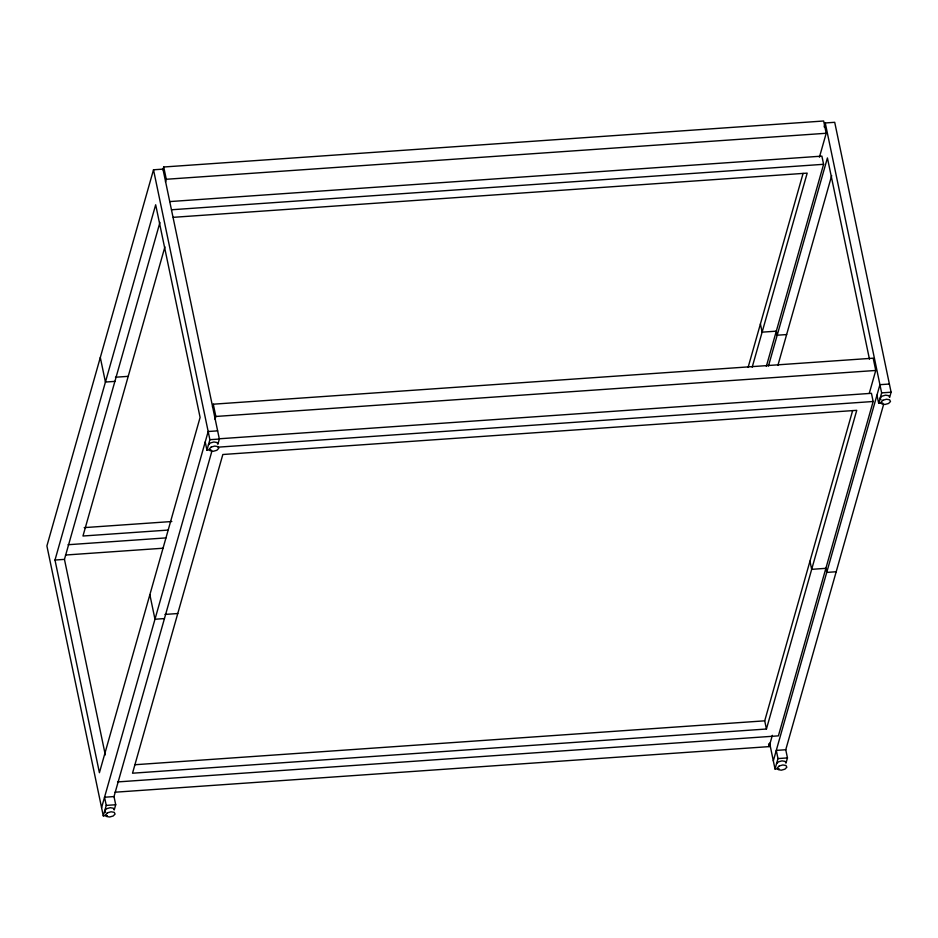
<?xml version="1.0" encoding="UTF-8"?>
<svg xmlns="http://www.w3.org/2000/svg" width="938" height="938" viewBox="0 0 938 938"><rect width="100%" height="100%" fill="white"/><g stroke="black" fill="none" stroke-linecap="round" stroke-linejoin="round"><path stroke-width="1.41" d="M208.412 444.917L210.323 442.982L213.876 441.974L217.006 442.513L217.874 444.26L219.351 439.043L162.966 169.133L153.504 169.79L46.9 545.951L103.286 815.861L107.342 815.568M162.919 169.813L163.716 166.999L823.646 121.002L826.202 133.266L819.413 157.221M54.99 560.033L155.673 204.777L200.099 417.433L99.416 772.689L54.99 560.033L64.452 559.376L159.952 222.4M165.487 182.089L166.284 179.264L163.716 166.999M164.912 246.87L82.966 536.008L167.679 530.111M212.469 407.01L213.278 404.196L873.196 358.187L875.752 370.463L869.374 392.999M101.574 807.677L208.177 431.515L217.639 430.859M215.037 419.274L215.834 416.46L213.278 404.196M103.286 815.861L106.252 805.402L104.54 797.23L114.002 796.573L211.894 451.155M210.98 449.865L206.935 450.146L209.889 439.699L153.504 169.79M114.002 796.573L115.714 804.745L114.225 809.975L113.369 808.216L110.238 807.688L106.674 808.685L104.763 810.631L105.631 812.378M748.102 367.391L803.092 173.389M752.194 367.168L807.184 173.131L173.284 217.323M824.139 126.876L825.252 122.96L834.714 122.303L891.1 392.213L889.623 397.431L888.755 395.684L885.624 395.156L882.072 396.153L880.161 398.087L881.017 399.846M766.334 366.359L823.599 164.302L821.887 156.13L169.837 201.576M768.445 366.055L827.422 157.947L869.456 359.184M777.895 365.386L831.689 175.57M766.428 729.014L856.746 410.328L222.834 454.508L132.516 773.205L766.428 729.014L764.716 720.83L852.642 410.586M115.069 792.211L769.148 746.613L772.349 735.345M219.386 438.773L871.449 393.315L873.149 401.499L778.399 735.861L117.567 781.929M773.322 760.847L879.926 384.686L889.388 384.029M779.091 768.75L775.034 769.031L778.001 758.584L776.289 750.4L785.751 749.743L883.643 404.325M882.728 403.035L878.683 403.317L881.638 392.87L825.252 122.96M785.751 749.743L787.463 757.916L785.974 763.145L785.118 761.398L781.987 760.859L778.423 761.855L776.512 763.802M166.284 179.264L826.202 133.266M171.548 209.76L823.599 164.302M115.444 377.228L128.213 376.349M776.312 331.161L762.125 332.158L760.413 323.973M114.893 381.391L105.431 382.047L100.307 357.507M786.642 334.561L777.18 335.218L776.324 331.126M215.834 416.46L875.752 370.463M209.889 439.699L219.351 439.043M881.638 392.87L891.1 392.213M218.179 447.156L873.149 401.499M84.186 527.625L171.818 521.516M68.017 544.732L165.967 537.908M65.519 555.026L163.341 548.202M164.994 614.425L177.774 613.534M164.443 618.576L154.981 619.244L149.857 594.704M836.192 571.746L826.73 572.415L825.874 568.322L811.675 569.343L809.963 561.17M135.189 764.716L764.716 720.83M106.252 805.402L115.714 804.745M778.001 758.584L787.463 757.916M876.971 395.133L878.683 403.317M769.629 743.13L775.034 769.031M768.585 743.893L769.148 746.613M205.223 441.962L206.935 450.146M64.452 559.376L105.302 754.902M211.179 447.063L209.268 449.009L210.124 450.756L213.254 451.295L216.819 450.299L218.73 448.352L217.862 446.605L214.732 446.066L211.179 447.063M107.53 812.777L105.619 814.723L106.486 816.47L109.617 816.998L113.17 816.001L115.081 814.067L114.225 812.308L111.094 811.78L107.53 812.777M882.916 400.233L881.017 402.179L881.872 403.938L885.003 404.466L888.567 403.469L890.479 401.523L889.611 399.776L886.48 399.236L882.916 400.233M779.279 765.947L777.368 767.894L778.235 769.641L781.366 770.18L784.918 769.172L786.83 767.237L785.974 765.478L782.843 764.951L779.279 765.947"/></g></svg>
